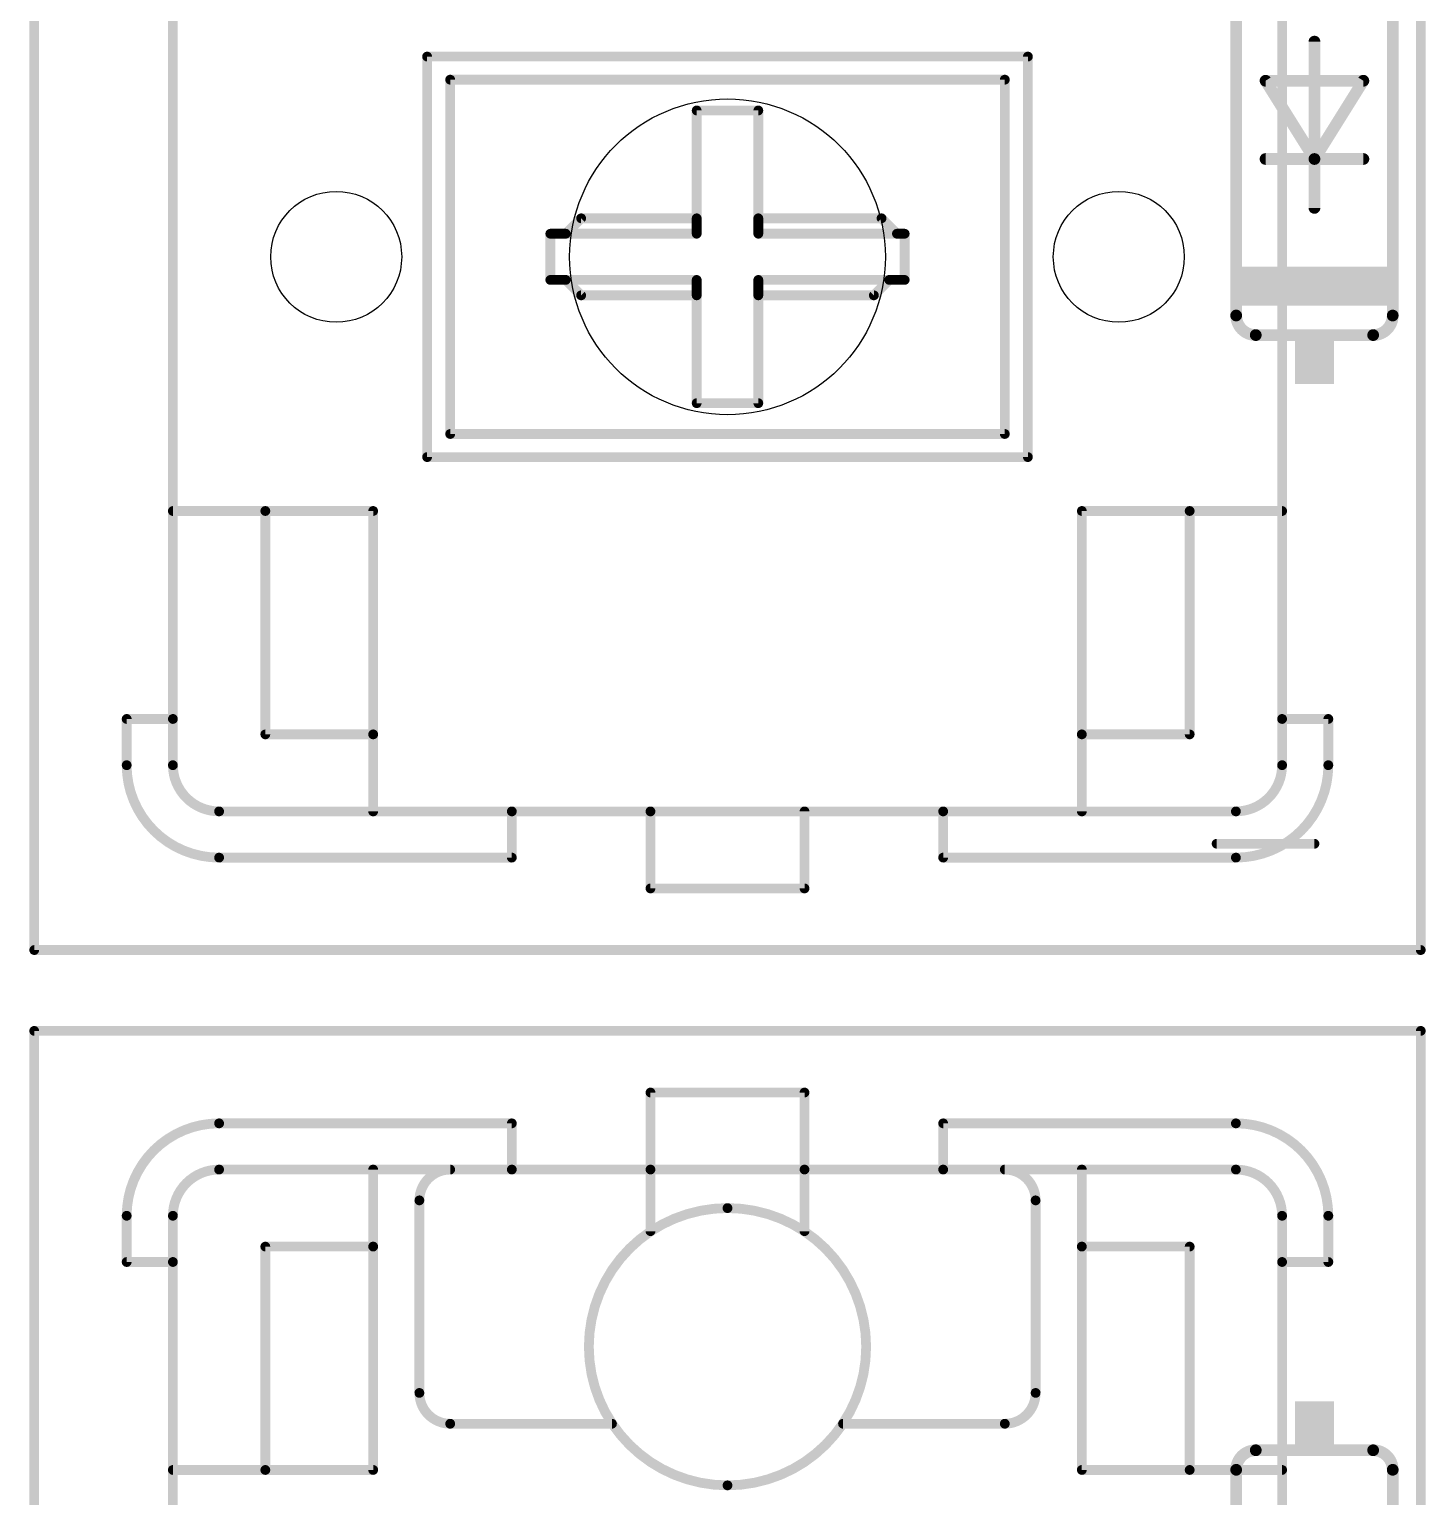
# Model space of a CAD drawing. Extents: x 0 to 155, y -1 to 106.
# Drawn here: x 40.47 to 58.59, y 53.75 to 72.8 of the extents above; entities that cross this region are included whole.
import ezdxf

# ---------------------------------------------------------------- set-up
doc = ezdxf.new("R2010")
doc.units = 0
doc.layers.add('20', color=7, linetype='CONTINUOUS')
doc.layers.add('21', color=253, linetype='CONTINUOUS')

# ---------------------------------------------------------------- blocks, each defined once
blk = doc.blocks.new('RECT')
blk.add_solid([(-0.5, -0.5), (0.5, -0.5), (-0.5, 0.5), (0.5, 0.5)])

msp = doc.modelspace()

# ---------------------------------------------------------------- linework, layer by layer
at = {"layer": '20'}
for centre, radius in [((49.53, 69.85), 2.05), ((44.45, 69.85), 0.85), ((54.61, 69.85), 0.85)]:
    msp.add_circle(centre, radius, dxfattribs=at)
at = {"layer": '21'}
for points, const_width in [([(40.53, 60.85), (40.53, 78.85)], 0.127), ([(58.53, 78.85), (58.53, 60.85)], 0.127), ([(42.33, 63.85), (42.33, 75.85)], 0.127), ([(56.73, 75.85), (56.73, 63.85)], 0.127), ([(56.134, 69.088), (56.134, 73.152)], 0.1524), ([(58.166, 69.088), (58.166, 73.152)], 0.1524), ([(57.15, 71.12), (57.15, 72.644)], 0.1524), ([(45.63, 67.25), (45.63, 72.45)], 0.127), ([(45.63, 72.45), (53.43, 72.45)], 0.127), ([(53.43, 72.45), (53.43, 67.25)], 0.127), ([(45.93, 67.55), (45.93, 72.15)], 0.127), ([(45.93, 72.15), (53.13, 72.15)], 0.127), ([(53.13, 72.15), (53.13, 67.55)], 0.127), ([(56.515, 72.136), (57.785, 72.136)], 0.1524), ([(57.15, 71.12), (56.515, 72.136)], 0.1524), ([(57.785, 72.136), (57.15, 71.12)], 0.1524), ([(49.13, 70.35), (49.13, 71.75)], 0.127), ([(49.13, 71.75), (49.93, 71.75)], 0.127), ([(49.93, 71.75), (49.93, 70.35)], 0.127), ([(56.515, 71.12), (57.15, 71.12)], 0.1524), ([(57.15, 70.485), (57.15, 71.12)], 0.1524), ([(57.15, 71.12), (57.785, 71.12)], 0.1524), ([(47.63, 70.35), (47.43, 70.15)], 0.127), ([(49.13, 70.35), (47.63, 70.35)], 0.127), ([(49.13, 70.15), (49.13, 70.35)], 0.127), ([(49.93, 70.35), (49.93, 70.15)], 0.127), ([(51.53, 70.35), (49.93, 70.35)], 0.127), ([(51.73, 70.15), (51.53, 70.35)], 0.127), ([(47.23, 69.55), (47.23, 70.15)], 0.127), ([(47.23, 70.15), (47.43, 70.15)], 0.127), ([(47.43, 70.15), (49.13, 70.15)], 0.127), ([(49.93, 70.15), (51.73, 70.15)], 0.127), ([(51.83, 70.15), (51.73, 70.15)], 0.127), ([(51.83, 70.15), (51.83, 69.55)], 0.127), ([(47.43, 69.55), (47.23, 69.55)], 0.127), ([(49.13, 69.55), (47.43, 69.55)], 0.127), ([(47.43, 69.55), (47.63, 69.35)], 0.127), ([(49.13, 69.35), (49.13, 69.55)], 0.127), ([(51.63, 69.55), (49.93, 69.55)], 0.127), ([(49.93, 69.55), (49.93, 69.35)], 0.127), ([(51.63, 69.55), (51.43, 69.35)], 0.127), ([(51.83, 69.55), (51.63, 69.55)], 0.127), ([(49.13, 69.35), (47.63, 69.35)], 0.127), ([(49.13, 67.95), (49.13, 69.35)], 0.127), ([(49.93, 69.35), (49.93, 67.95)], 0.127), ([(51.43, 69.35), (49.93, 69.35)], 0.127), ([(56.388, 68.834), (57.912, 68.834)], 0.1524), ([(49.93, 67.95), (49.13, 67.95)], 0.127), ([(53.13, 67.55), (45.93, 67.55)], 0.127), ([(53.43, 67.25), (45.63, 67.25)], 0.127), ([(43.53, 66.55), (42.33, 66.55)], 0.127), ([(44.93, 66.55), (43.53, 66.55)], 0.127), ([(43.53, 66.55), (43.53, 63.65)], 0.127), ([(44.93, 66.55), (44.93, 63.65)], 0.127), ([(55.53, 66.55), (54.13, 66.55)], 0.127), ([(54.13, 66.55), (54.13, 63.65)], 0.127), ([(56.73, 66.55), (55.53, 66.55)], 0.127), ([(55.53, 66.55), (55.53, 63.65)], 0.127), ([(41.73, 63.25), (41.73, 63.85)], 0.127), ([(42.33, 63.85), (41.73, 63.85)], 0.127), ([(42.33, 63.25), (42.33, 63.85)], 0.127), ([(56.73, 63.85), (56.73, 63.25)], 0.127), ([(56.73, 63.85), (57.33, 63.85)], 0.127), ([(57.33, 63.85), (57.33, 63.25)], 0.127), ([(44.93, 63.65), (43.53, 63.65)], 0.127), ([(44.93, 63.65), (44.93, 62.65)], 0.127), ([(54.13, 63.65), (54.13, 62.65)], 0.127), ([(55.53, 63.65), (54.13, 63.65)], 0.127), ([(46.73, 62.65), (42.93, 62.65)], 0.127), ([(48.53, 62.65), (46.73, 62.65)], 0.127), ([(46.73, 62.05), (46.73, 62.65)], 0.127), ([(52.33, 62.65), (48.53, 62.65)], 0.127), ([(48.53, 61.65), (48.53, 62.65)], 0.127), ([(50.53, 61.65), (50.53, 62.65)], 0.127), ([(56.13, 62.65), (52.33, 62.65)], 0.127), ([(52.33, 62.05), (52.33, 62.65)], 0.127), ([(55.88, 62.23), (57.15, 62.23)], 0.127), ([(46.73, 62.05), (42.93, 62.05)], 0.127), ([(56.13, 62.05), (52.33, 62.05)], 0.127), ([(48.53, 61.65), (50.53, 61.65)], 0.127), ([(58.53, 60.85), (40.53, 60.85)], 0.127), ([(40.53, 59.8), (58.53, 59.8)], 0.127), ([(40.53, 41.8), (40.53, 59.8)], 0.127), ([(58.53, 59.8), (58.53, 41.8)], 0.127), ([(48.53, 59), (50.53, 59)], 0.127), ([(48.53, 58), (48.53, 59)], 0.127), ([(50.53, 58), (50.53, 59)], 0.127), ([(42.93, 58.6), (46.73, 58.6)], 0.127), ([(46.73, 58), (46.73, 58.6)], 0.127), ([(52.33, 58.6), (56.13, 58.6)], 0.127), ([(52.33, 58), (52.33, 58.6)], 0.127), ([(42.93, 58), (46.73, 58)], 0.127), ([(44.93, 58), (44.93, 57)], 0.127), ([(46.73, 58), (48.53, 58)], 0.127), ([(48.53, 58), (50.53, 58)], 0.127), ([(48.53, 57.2), (48.53, 58)], 0.127), ([(50.53, 58), (52.33, 58)], 0.127), ([(50.53, 58), (50.53, 57.2)], 0.127), ([(52.33, 58), (56.13, 58)], 0.127), ([(54.13, 58), (54.13, 57)], 0.127), ([(45.53, 55.1), (45.53, 57.6)], 0.127), ([(53.53, 55.1), (53.53, 57.6)], 0.127), ([(41.73, 56.8), (41.73, 57.4)], 0.127), ([(42.33, 56.8), (42.33, 57.4)], 0.127), ([(56.73, 57.4), (56.73, 56.8)], 0.127), ([(57.33, 57.4), (57.33, 56.8)], 0.127), ([(43.53, 57), (43.53, 54.1)], 0.127), ([(44.93, 57), (43.53, 57)], 0.127), ([(44.93, 57), (44.93, 54.1)], 0.127), ([(54.13, 57), (54.13, 54.1)], 0.127), ([(55.53, 57), (54.13, 57)], 0.127), ([(55.53, 57), (55.53, 54.1)], 0.127), ([(42.33, 56.8), (41.73, 56.8)], 0.127), ([(42.33, 44.8), (42.33, 56.8)], 0.127), ([(56.73, 56.8), (56.73, 44.8)], 0.127), ([(56.73, 56.8), (57.33, 56.8)], 0.127), ([(45.93, 54.7), (48.03, 54.7)], 0.127), ([(51.03, 54.7), (53.13, 54.7)], 0.127), ([(56.388, 54.356), (57.912, 54.356)], 0.1524), ([(43.53, 54.1), (42.33, 54.1)], 0.127), ([(44.93, 54.1), (43.53, 54.1)], 0.127), ([(55.53, 54.1), (54.13, 54.1)], 0.127), ([(56.73, 54.1), (55.53, 54.1)], 0.127), ([(56.134, 50.038), (56.134, 54.102)], 0.1524), ([(58.166, 50.038), (58.166, 54.102)], 0.1524)]:
    msp.add_lwpolyline(points, dxfattribs=dict(at, const_width=const_width))
for points, const_width in [([(57.1881, 72.644, 1), (57.1119, 72.644)], 0.0762), ([(45.63, 72.4818, 1), (45.63, 72.4183)], 0.0635), ([(45.6618, 72.45, 1), (45.5983, 72.45)], 0.0635), ([(53.4618, 72.45, 1), (53.3982, 72.45)], 0.0635), ([(53.43, 72.4183, 1), (53.43, 72.4818)], 0.0635), ([(45.9618, 72.15, 1), (45.8982, 72.15)], 0.0635), ([(45.93, 72.1818, 1), (45.93, 72.1183)], 0.0635), ([(53.1618, 72.15, 1), (53.0983, 72.15)], 0.0635), ([(53.13, 72.1183, 1), (53.13, 72.1818)], 0.0635), ([(56.515, 72.1741, 1), (56.515, 72.0979)], 0.0762), ([(56.5473, 72.1562, 1), (56.4827, 72.1158)], 0.0762), ([(57.8173, 72.1158, 1), (57.7527, 72.1562)], 0.0762), ([(57.785, 72.0979, 1), (57.785, 72.1741)], 0.0762), ([(49.13, 71.7818, 1), (49.13, 71.7182)], 0.0635), ([(49.1618, 71.75, 1), (49.0983, 71.75)], 0.0635), ([(49.9618, 71.75, 1), (49.8982, 71.75)], 0.0635), ([(49.93, 71.7182, 1), (49.93, 71.7818)], 0.0635), ([(56.515, 71.1581, 1), (56.515, 71.0819)], 0.0762), ([(57.1881, 71.12, 1), (57.1119, 71.12)], 0.0762), ([(57.15, 71.1581, 1), (57.15, 71.0819)], 0.0762), ([(57.1177, 71.1402, 1), (57.1823, 71.0998)], 0.0762), ([(57.1119, 71.12, 1), (57.1881, 71.12)], 0.0762), ([(57.1177, 71.0998, 1), (57.1823, 71.1402)], 0.0762), ([(57.15, 71.0819, 1), (57.15, 71.1581)], 0.0762), ([(57.785, 71.0819, 1), (57.785, 71.1581)], 0.0762), ([(57.1119, 70.485, 1), (57.1881, 70.485)], 0.0762), ([(47.63, 70.3818, 1), (47.63, 70.3183)], 0.0635), ([(47.6525, 70.3275, 1), (47.6075, 70.3725)], 0.0635), ([(49.1618, 70.35, 1), (49.0983, 70.35)], 0.0635), ([(49.0983, 70.35, 1), (49.1618, 70.35)], 0.0635), ([(49.13, 70.3183, 1), (49.13, 70.3818)], 0.0635), ([(49.9618, 70.35, 1), (49.8982, 70.35)], 0.0635), ([(49.93, 70.3818, 1), (49.93, 70.3183)], 0.0635), ([(49.8982, 70.35, 1), (49.9618, 70.35)], 0.0635), ([(51.5525, 70.3725, 1), (51.5075, 70.3275)], 0.0635), ([(51.53, 70.3183, 1), (51.53, 70.3818)], 0.0635), ([(47.23, 70.1818, 1), (47.23, 70.1183)], 0.0635), ([(47.2618, 70.15, 1), (47.1983, 70.15)], 0.0635), ([(47.4075, 70.1725, 1), (47.4525, 70.1275)], 0.0635), ([(47.43, 70.1818, 1), (47.43, 70.1183)], 0.0635), ([(47.43, 70.1183, 1), (47.43, 70.1818)], 0.0635), ([(49.0983, 70.15, 1), (49.1618, 70.15)], 0.0635), ([(49.13, 70.1183, 1), (49.13, 70.1818)], 0.0635), ([(49.93, 70.1818, 1), (49.93, 70.1183)], 0.0635), ([(49.8982, 70.15, 1), (49.9618, 70.15)], 0.0635), ([(51.73, 70.1818, 1), (51.73, 70.1183)], 0.0635), ([(51.7075, 70.1275, 1), (51.7525, 70.1725)], 0.0635), ([(51.73, 70.1183, 1), (51.73, 70.1818)], 0.0635), ([(51.8618, 70.15, 1), (51.7983, 70.15)], 0.0635), ([(51.83, 70.1183, 1), (51.83, 70.1818)], 0.0635), ([(47.23, 69.5817, 1), (47.23, 69.5182)], 0.0635), ([(47.1983, 69.55, 1), (47.2618, 69.55)], 0.0635), ([(47.4525, 69.5725, 1), (47.4075, 69.5275)], 0.0635), ([(47.43, 69.5817, 1), (47.43, 69.5182)], 0.0635), ([(47.43, 69.5182, 1), (47.43, 69.5817)], 0.0635), ([(49.1618, 69.55, 1), (49.0983, 69.55)], 0.0635), ([(49.13, 69.5182, 1), (49.13, 69.5817)], 0.0635), ([(49.93, 69.5817, 1), (49.93, 69.5182)], 0.0635), ([(49.9618, 69.55, 1), (49.8982, 69.55)], 0.0635), ([(51.63, 69.5817, 1), (51.63, 69.5182)], 0.0635), ([(51.6525, 69.5275, 1), (51.6075, 69.5725)], 0.0635), ([(51.63, 69.5182, 1), (51.63, 69.5817)], 0.0635), ([(51.7983, 69.55, 1), (51.8618, 69.55)], 0.0635), ([(51.83, 69.5182, 1), (51.83, 69.5817)], 0.0635), ([(47.63, 69.3818, 1), (47.63, 69.3183)], 0.0635), ([(47.6075, 69.3275, 1), (47.6525, 69.3725)], 0.0635), ([(49.1618, 69.35, 1), (49.0983, 69.35)], 0.0635), ([(49.0983, 69.35, 1), (49.1618, 69.35)], 0.0635), ([(49.13, 69.3183, 1), (49.13, 69.3818)], 0.0635), ([(49.9618, 69.35, 1), (49.8982, 69.35)], 0.0635), ([(49.93, 69.3818, 1), (49.93, 69.3183)], 0.0635), ([(49.8982, 69.35, 1), (49.9618, 69.35)], 0.0635), ([(51.4075, 69.3725, 1), (51.4525, 69.3275)], 0.0635), ([(51.43, 69.3183, 1), (51.43, 69.3818)], 0.0635), ([(56.134, 69.088, 0.4142), (56.388, 68.834)], 0.1524), ([(56.1721, 69.088, 1), (56.0959, 69.088)], 0.0762), ([(57.912, 68.834, 0.4142), (58.166, 69.088)], 0.1524), ([(58.2041, 69.088, 1), (58.1279, 69.088)], 0.0762), ([(56.0959, 69.088, 1), (56.1721, 69.088)], 0.0762), ([(58.1279, 69.088, 1), (58.2041, 69.088)], 0.0762), ([(56.388, 68.8721, 1), (56.388, 68.7959)], 0.0762), ([(56.388, 68.7959, 1), (56.388, 68.8721)], 0.0762), ([(57.912, 68.8721, 1), (57.912, 68.7959)], 0.0762), ([(57.912, 68.7959, 1), (57.912, 68.8721)], 0.0762), ([(49.13, 67.9818, 1), (49.13, 67.9183)], 0.0635), ([(49.93, 67.9183, 1), (49.93, 67.9818)], 0.0635), ([(49.0983, 67.95, 1), (49.1618, 67.95)], 0.0635), ([(49.8982, 67.95, 1), (49.9618, 67.95)], 0.0635), ([(45.93, 67.5817, 1), (45.93, 67.5182)], 0.0635), ([(45.8982, 67.55, 1), (45.9618, 67.55)], 0.0635), ([(53.0983, 67.55, 1), (53.1618, 67.55)], 0.0635), ([(53.13, 67.5182, 1), (53.13, 67.5817)], 0.0635), ([(45.63, 67.2818, 1), (45.63, 67.2182)], 0.0635), ([(45.5983, 67.25, 1), (45.6618, 67.25)], 0.0635), ([(53.3982, 67.25, 1), (53.4618, 67.25)], 0.0635), ([(53.43, 67.2182, 1), (53.43, 67.2818)], 0.0635), ([(42.33, 66.5817, 1), (42.33, 66.5182)], 0.0635), ([(43.5618, 66.55, 1), (43.4982, 66.55)], 0.0635), ([(43.53, 66.5817, 1), (43.53, 66.5182)], 0.0635), ([(43.53, 66.5182, 1), (43.53, 66.5817)], 0.0635), ([(44.9618, 66.55, 1), (44.8982, 66.55)], 0.0635), ([(44.93, 66.5182, 1), (44.93, 66.5817)], 0.0635), ([(54.13, 66.5817, 1), (54.13, 66.5182)], 0.0635), ([(54.1618, 66.55, 1), (54.0983, 66.55)], 0.0635), ([(55.5618, 66.55, 1), (55.4982, 66.55)], 0.0635), ([(55.53, 66.5817, 1), (55.53, 66.5182)], 0.0635), ([(55.53, 66.5182, 1), (55.53, 66.5817)], 0.0635), ([(56.73, 66.5182, 1), (56.73, 66.5817)], 0.0635), ([(41.73, 63.8818, 1), (41.73, 63.8182)], 0.0635), ([(41.7618, 63.85, 1), (41.6983, 63.85)], 0.0635), ([(42.3618, 63.85, 1), (42.2983, 63.85)], 0.0635), ([(42.2983, 63.85, 1), (42.3618, 63.85)], 0.0635), ([(42.33, 63.8182, 1), (42.33, 63.8818)], 0.0635), ([(56.73, 63.8818, 1), (56.73, 63.8182)], 0.0635), ([(56.7618, 63.85, 1), (56.6983, 63.85)], 0.0635), ([(56.6983, 63.85, 1), (56.7618, 63.85)], 0.0635), ([(57.3618, 63.85, 1), (57.2983, 63.85)], 0.0635), ([(57.33, 63.8182, 1), (57.33, 63.8818)], 0.0635), ([(43.4982, 63.65, 1), (43.5618, 63.65)], 0.0635), ([(43.53, 63.6818, 1), (43.53, 63.6183)], 0.0635), ([(44.9618, 63.65, 1), (44.8982, 63.65)], 0.0635), ([(44.8982, 63.65, 1), (44.9618, 63.65)], 0.0635), ([(44.93, 63.6183, 1), (44.93, 63.6818)], 0.0635), ([(54.13, 63.6818, 1), (54.13, 63.6183)], 0.0635), ([(54.1618, 63.65, 1), (54.0983, 63.65)], 0.0635), ([(54.0983, 63.65, 1), (54.1618, 63.65)], 0.0635), ([(55.4982, 63.65, 1), (55.5618, 63.65)], 0.0635), ([(55.53, 63.6183, 1), (55.53, 63.6818)], 0.0635), ([(41.73, 63.25, 0.4142), (42.93, 62.05)], 0.127), ([(41.7618, 63.25, 1), (41.6983, 63.25)], 0.0635), ([(41.6983, 63.25, 1), (41.7618, 63.25)], 0.0635), ([(42.33, 63.25, 0.4142), (42.93, 62.65)], 0.127), ([(42.3618, 63.25, 1), (42.2983, 63.25)], 0.0635), ([(42.2983, 63.25, 1), (42.3618, 63.25)], 0.0635), ([(56.13, 62.05, 0.4142), (57.33, 63.25)], 0.127), ([(56.13, 62.65, 0.4142), (56.73, 63.25)], 0.127), ([(56.7618, 63.25, 1), (56.6983, 63.25)], 0.0635), ([(56.6983, 63.25, 1), (56.7618, 63.25)], 0.0635), ([(57.3618, 63.25, 1), (57.2983, 63.25)], 0.0635), ([(57.2983, 63.25, 1), (57.3618, 63.25)], 0.0635), ([(42.93, 62.6818, 1), (42.93, 62.6183)], 0.0635), ([(42.93, 62.6183, 1), (42.93, 62.6818)], 0.0635), ([(44.8982, 62.65, 1), (44.9618, 62.65)], 0.0635), ([(46.73, 62.6818, 1), (46.73, 62.6183)], 0.0635), ([(46.7618, 62.65, 1), (46.6983, 62.65)], 0.0635), ([(46.73, 62.6183, 1), (46.73, 62.6818)], 0.0635), ([(48.5618, 62.65, 1), (48.4982, 62.65)], 0.0635), ([(48.53, 62.6818, 1), (48.53, 62.6183)], 0.0635), ([(48.53, 62.6183, 1), (48.53, 62.6818)], 0.0635), ([(50.5618, 62.65, 1), (50.4982, 62.65)], 0.0635), ([(52.33, 62.6818, 1), (52.33, 62.6183)], 0.0635), ([(52.3618, 62.65, 1), (52.2983, 62.65)], 0.0635), ([(52.33, 62.6183, 1), (52.33, 62.6818)], 0.0635), ([(54.0983, 62.65, 1), (54.1618, 62.65)], 0.0635), ([(56.13, 62.6818, 1), (56.13, 62.6183)], 0.0635), ([(56.13, 62.6183, 1), (56.13, 62.6818)], 0.0635), ([(55.88, 62.2618, 1), (55.88, 62.1983)], 0.0635), ([(57.15, 62.1983, 1), (57.15, 62.2618)], 0.0635), ([(42.93, 62.0818, 1), (42.93, 62.0183)], 0.0635), ([(42.93, 62.0183, 1), (42.93, 62.0818)], 0.0635), ([(46.73, 62.0183, 1), (46.73, 62.0818)], 0.0635), ([(52.33, 62.0818, 1), (52.33, 62.0183)], 0.0635), ([(56.13, 62.0818, 1), (56.13, 62.0183)], 0.0635), ([(56.13, 62.0183, 1), (56.13, 62.0818)], 0.0635), ([(46.6983, 62.05, 1), (46.7618, 62.05)], 0.0635), ([(52.2983, 62.05, 1), (52.3618, 62.05)], 0.0635), ([(48.4982, 61.65, 1), (48.5618, 61.65)], 0.0635), ([(48.53, 61.6818, 1), (48.53, 61.6183)], 0.0635), ([(50.4982, 61.65, 1), (50.5618, 61.65)], 0.0635), ([(50.53, 61.6183, 1), (50.53, 61.6818)], 0.0635), ([(40.53, 60.8818, 1), (40.53, 60.8182)], 0.0635), ([(40.4982, 60.85, 1), (40.5618, 60.85)], 0.0635), ([(58.4982, 60.85, 1), (58.5618, 60.85)], 0.0635), ([(58.53, 60.8182, 1), (58.53, 60.8818)], 0.0635), ([(40.5618, 59.8, 1), (40.4982, 59.8)], 0.0635), ([(40.53, 59.8318, 1), (40.53, 59.7683)], 0.0635), ([(58.5618, 59.8, 1), (58.4982, 59.8)], 0.0635), ([(58.53, 59.7683, 1), (58.53, 59.8318)], 0.0635), ([(48.5618, 59, 1), (48.4982, 59)], 0.0635), ([(48.53, 59.0318, 1), (48.53, 58.9682)], 0.0635), ([(50.5618, 59, 1), (50.4982, 59)], 0.0635), ([(50.53, 58.9682, 1), (50.53, 59.0318)], 0.0635), ([(42.93, 58.6, 0.4142), (41.73, 57.4)], 0.127), ([(42.93, 58.6318, 1), (42.93, 58.5682)], 0.0635), ([(42.93, 58.5682, 1), (42.93, 58.6318)], 0.0635), ([(46.7618, 58.6, 1), (46.6983, 58.6)], 0.0635), ([(46.73, 58.5682, 1), (46.73, 58.6318)], 0.0635), ([(52.33, 58.6318, 1), (52.33, 58.5682)], 0.0635), ([(52.3618, 58.6, 1), (52.2983, 58.6)], 0.0635), ([(56.13, 58.6318, 1), (56.13, 58.5682)], 0.0635), ([(57.33, 57.4, 0.4142), (56.13, 58.6)], 0.127), ([(56.13, 58.5682, 1), (56.13, 58.6318)], 0.0635), ([(42.93, 58, 0.4142), (42.33, 57.4)], 0.127), ([(42.93, 58.0318, 1), (42.93, 57.9682)], 0.0635), ([(42.93, 57.9682, 1), (42.93, 58.0318)], 0.0635), ([(44.9618, 58, 1), (44.8982, 58)], 0.0635), ([(45.93, 58, 0.4142), (45.53, 57.6)], 0.127), ([(45.93, 57.9682, 1), (45.93, 58.0318)], 0.0635), ([(46.73, 58.0318, 1), (46.73, 57.9682)], 0.0635), ([(46.6983, 58, 1), (46.7618, 58)], 0.0635), ([(46.73, 57.9682, 1), (46.73, 58.0318)], 0.0635), ([(48.5618, 58, 1), (48.4982, 58)], 0.0635), ([(48.4982, 58, 1), (48.5618, 58)], 0.0635), ([(48.53, 58.0318, 1), (48.53, 57.9682)], 0.0635), ([(48.53, 57.9682, 1), (48.53, 58.0318)], 0.0635), ([(50.5618, 58, 1), (50.4982, 58)], 0.0635), ([(50.4982, 58, 1), (50.5618, 58)], 0.0635), ([(50.53, 58.0318, 1), (50.53, 57.9682)], 0.0635), ([(50.53, 57.9682, 1), (50.53, 58.0318)], 0.0635), ([(52.33, 58.0318, 1), (52.33, 57.9682)], 0.0635), ([(52.2983, 58, 1), (52.3618, 58)], 0.0635), ([(52.33, 57.9682, 1), (52.33, 58.0318)], 0.0635), ([(53.53, 57.6, 0.4142), (53.13, 58)], 0.127), ([(53.13, 58.0318, 1), (53.13, 57.9682)], 0.0635), ([(54.1618, 58, 1), (54.0983, 58)], 0.0635), ([(56.73, 57.4, 0.4142), (56.13, 58)], 0.127), ([(56.13, 58.0318, 1), (56.13, 57.9682)], 0.0635), ([(56.13, 57.9682, 1), (56.13, 58.0318)], 0.0635), ([(45.5618, 57.6, 1), (45.4982, 57.6)], 0.0635), ([(45.4982, 57.6, 1), (45.5618, 57.6)], 0.0635), ([(49.53, 57.5, 1), (49.53, 53.9)], 0.127), ([(49.53, 53.9, 1), (49.53, 57.5)], 0.127), ([(49.53, 57.5318, 1), (49.53, 57.4682)], 0.0635), ([(49.53, 57.4682, 1), (49.53, 57.5318)], 0.0635), ([(53.5618, 57.6, 1), (53.4982, 57.6)], 0.0635), ([(53.4982, 57.6, 1), (53.5618, 57.6)], 0.0635), ([(41.7618, 57.4, 1), (41.6983, 57.4)], 0.0635), ([(41.6983, 57.4, 1), (41.7618, 57.4)], 0.0635), ([(42.3618, 57.4, 1), (42.2983, 57.4)], 0.0635), ([(42.2983, 57.4, 1), (42.3618, 57.4)], 0.0635), ([(56.7618, 57.4, 1), (56.6983, 57.4)], 0.0635), ([(56.6983, 57.4, 1), (56.7618, 57.4)], 0.0635), ([(57.3618, 57.4, 1), (57.2983, 57.4)], 0.0635), ([(57.2983, 57.4, 1), (57.3618, 57.4)], 0.0635), ([(48.4982, 57.2, 1), (48.5618, 57.2)], 0.0635), ([(50.4982, 57.2, 1), (50.5618, 57.2)], 0.0635), ([(43.5618, 57, 1), (43.4982, 57)], 0.0635), ([(43.53, 57.0318, 1), (43.53, 56.9682)], 0.0635), ([(44.9618, 57, 1), (44.8982, 57)], 0.0635), ([(44.8982, 57, 1), (44.9618, 57)], 0.0635), ([(44.93, 56.9682, 1), (44.93, 57.0318)], 0.0635), ([(54.1618, 57, 1), (54.0983, 57)], 0.0635), ([(54.13, 57.0318, 1), (54.13, 56.9682)], 0.0635), ([(54.0983, 57, 1), (54.1618, 57)], 0.0635), ([(55.5618, 57, 1), (55.4982, 57)], 0.0635), ([(55.53, 56.9682, 1), (55.53, 57.0318)], 0.0635), ([(41.73, 56.8318, 1), (41.73, 56.7683)], 0.0635), ([(41.6983, 56.8, 1), (41.7618, 56.8)], 0.0635), ([(42.3618, 56.8, 1), (42.2983, 56.8)], 0.0635), ([(42.2983, 56.8, 1), (42.3618, 56.8)], 0.0635), ([(42.33, 56.7683, 1), (42.33, 56.8318)], 0.0635), ([(56.73, 56.8318, 1), (56.73, 56.7683)], 0.0635), ([(56.7618, 56.8, 1), (56.6983, 56.8)], 0.0635), ([(56.6983, 56.8, 1), (56.7618, 56.8)], 0.0635), ([(57.2983, 56.8, 1), (57.3618, 56.8)], 0.0635), ([(57.33, 56.7683, 1), (57.33, 56.8318)], 0.0635), ([(45.5618, 55.1, 1), (45.4982, 55.1)], 0.0635), ([(45.4982, 55.1, 1), (45.5618, 55.1)], 0.0635), ([(45.53, 55.1, 0.4142), (45.93, 54.7)], 0.127), ([(53.13, 54.7, 0.4142), (53.53, 55.1)], 0.127), ([(53.5618, 55.1, 1), (53.4982, 55.1)], 0.0635), ([(53.4982, 55.1, 1), (53.5618, 55.1)], 0.0635), ([(45.93, 54.7318, 1), (45.93, 54.6683)], 0.0635), ([(45.93, 54.6683, 1), (45.93, 54.7318)], 0.0635), ([(48.03, 54.6683, 1), (48.03, 54.7318)], 0.0635), ([(51.03, 54.7318, 1), (51.03, 54.6683)], 0.0635), ([(53.13, 54.7318, 1), (53.13, 54.6683)], 0.0635), ([(53.13, 54.6683, 1), (53.13, 54.7318)], 0.0635), ([(56.388, 54.356, 0.4142), (56.134, 54.102)], 0.1524), ([(56.388, 54.3941, 1), (56.388, 54.3179)], 0.0762), ([(56.388, 54.3179, 1), (56.388, 54.3941)], 0.0762), ([(58.166, 54.102, 0.4142), (57.912, 54.356)], 0.1524), ([(57.912, 54.3941, 1), (57.912, 54.3179)], 0.0762), ([(57.912, 54.3179, 1), (57.912, 54.3941)], 0.0762), ([(42.33, 54.1318, 1), (42.33, 54.0682)], 0.0635), ([(43.53, 54.1318, 1), (43.53, 54.0682)], 0.0635), ([(43.4982, 54.1, 1), (43.5618, 54.1)], 0.0635), ([(43.53, 54.0682, 1), (43.53, 54.1318)], 0.0635), ([(44.8982, 54.1, 1), (44.9618, 54.1)], 0.0635), ([(44.93, 54.0682, 1), (44.93, 54.1318)], 0.0635), ([(54.13, 54.1318, 1), (54.13, 54.0682)], 0.0635), ([(54.0983, 54.1, 1), (54.1618, 54.1)], 0.0635), ([(55.53, 54.1318, 1), (55.53, 54.0682)], 0.0635), ([(55.4982, 54.1, 1), (55.5618, 54.1)], 0.0635), ([(55.53, 54.0682, 1), (55.53, 54.1318)], 0.0635), ([(56.1721, 54.102, 1), (56.0959, 54.102)], 0.0762), ([(56.0959, 54.102, 1), (56.1721, 54.102)], 0.0762), ([(56.73, 54.0682, 1), (56.73, 54.1318)], 0.0635), ([(58.2041, 54.102, 1), (58.1279, 54.102)], 0.0762), ([(58.1279, 54.102, 1), (58.2041, 54.102)], 0.0762), ([(49.53, 53.9318, 1), (49.53, 53.8683)], 0.0635), ([(49.53, 53.8683, 1), (49.53, 53.9318)], 0.0635)]:
    msp.add_lwpolyline(points, format="xyb", dxfattribs=dict(at, const_width=const_width))

# ---------------------------------------------------------------- block references
at = {"layer": '21', "rotation": 90}
for p, xscale, yscale in [((57.15, 69.469), 0.508, 2.032), ((57.15, 68.5165), 0.635, 0.508), ((57.15, 54.6735), 0.635, 0.508)]:
    msp.add_blockref('RECT', p, dxfattribs=dict(at, xscale=xscale, yscale=yscale))

doc.saveas('drawing.dxf')
